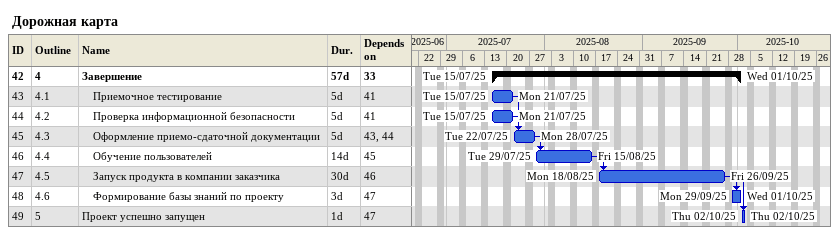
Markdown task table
Дорожная карта

| ID | WBS | Task | Duration | Start | Finish | Predecessors |
|---|---|---|---|---|---|---|
| 42 | 4 | **Завершение** | 57d | 2025-07-15 | 2025-10-01 | 33 |
| 43 | 4.1 | Приемочное тестирование | 5d | 2025-07-15 | 2025-07-21 | 41 |
| 44 | 4.2 | Проверка информационной безопасности | 5d | 2025-07-15 | 2025-07-21 | 41 |
| 45 | 4.3 | Оформление приемо-сдаточной документации | 5d | 2025-07-22 | 2025-07-28 | 43, 44 |
| 46 | 4.4 | Обучение пользователей | 14d | 2025-07-29 | 2025-08-15 | 45 |
| 47 | 4.5 | Запуск продукта в компании заказчика | 30d | 2025-08-18 | 2025-09-26 | 46 |
| 48 | 4.6 | Формирование базы знаний по проекту | 3d | 2025-09-29 | 2025-10-01 | 47 |
| 49 | 5 | Проект успешно запущен | 1d | 2025-10-02 | 2025-10-02 | 47 |
